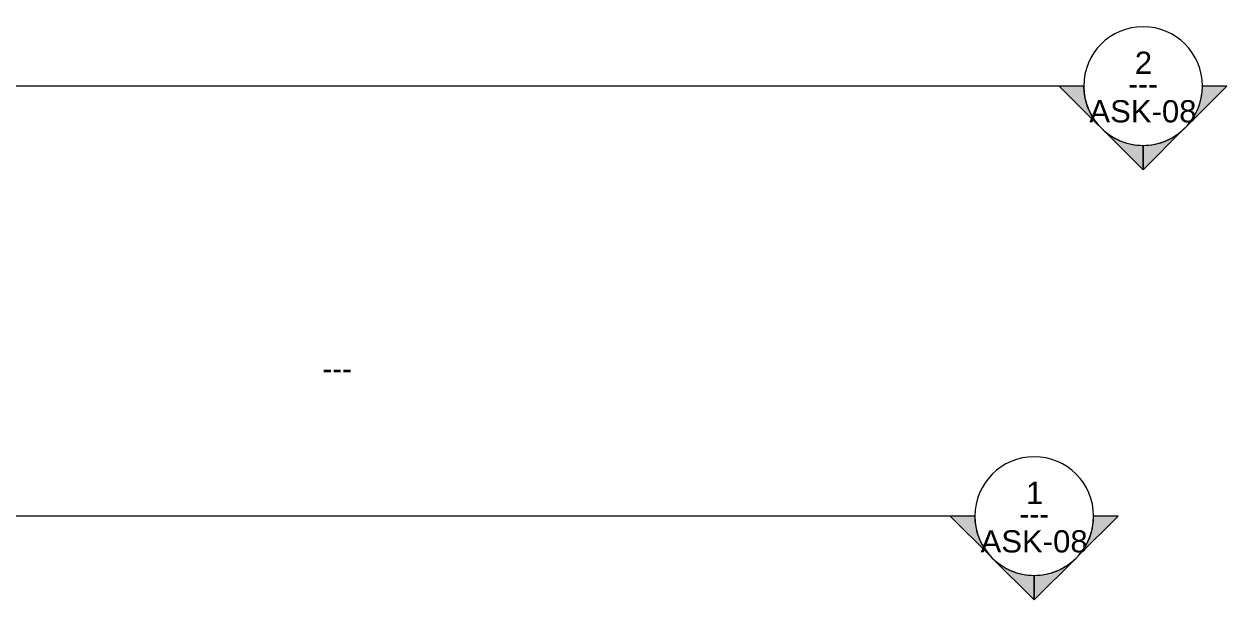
# Model space of a CAD drawing. Header units: inches. Extents: x -8991 to -6983, y -226 to 479.
# Drawn here: x -8283.8 to -8040.6, y -95.6 to 20.9 of the extents above; entities that cross this region are included whole.
import ezdxf

# ---------------------------------------------------------------- set-up
doc = ezdxf.new("R2010")
doc.units = ezdxf.units.IN
doc.header["$MEASUREMENT"] = 0
doc.layers.add('A-ANNO-SYMB', color=150, linetype='Continuous', lineweight=9)
doc.layers.add('G-ANNO-SYMB-1', color=111, linetype='Continuous', lineweight=9)
doc.styles.add('Arial_1', font='arial.ttf', dxfattribs={"height": 4.5})
doc.styles.add('Century Gothic', font='ufonts.com_century-gothic.ttf', dxfattribs={"height": 4.5})

# ---------------------------------------------------------------- blocks, each defined once
blk = doc.blocks.new('Section - Callout Head-565430-Section 36')
at = {"layer": 'A-ANNO-SYMB'}
for start, end in [(0, 180), (180, 360)]:
    blk.add_arc((-8590.44, -49.37), 12, start, end, dxfattribs=at)
at = {"layer": 'A-ANNO-SYMB', "insert": (-8223.49, -46.56), "char_height": 4.5, "width": 7.7265, "attachment_point": 1, "style": 'Century Gothic'}
blk.add_mtext('---', dxfattribs=at)
blk = doc.blocks.new('Section - Section Head - Filled-22785-Section 36')
at = {"layer": 'G-ANNO-SYMB-1'}
h = blk.add_hatch(color=256, dxfattribs=at)
edge = h.paths.add_edge_path(flags=0)
edge.add_line((-8608.22, -199.98), (-8600.17, -191.93))
edge.add_line((-8600.17, -191.93), (-8600.17, -196.88))
edge.add_arc((-8600.17, -208.9), 12.02, 90, 132.0784)
h = blk.add_hatch(color=256, dxfattribs=at)
edge = h.paths.add_edge_path(flags=0)
edge.add_arc((-8600.17, -208.9), 12, 135, 180)
edge.add_line((-8612.17, -208.9), (-8617.14, -208.9))
edge.add_line((-8617.14, -208.9), (-8608.65, -200.41))
h = blk.add_hatch(color=256, dxfattribs=at)
edge = h.paths.add_edge_path(flags=0)
edge.add_line((-8608.65, -217.38), (-8617.14, -208.9))
edge.add_line((-8617.14, -208.9), (-8612.17, -208.9))
edge.add_arc((-8600.17, -208.9), 12, 180, 225)
h = blk.add_hatch(color=256, dxfattribs=at)
edge = h.paths.add_edge_path(flags=0)
edge.add_arc((-8600.17, -208.9), 12.02, 227.9216, 270)
edge.add_line((-8600.17, -220.91), (-8600.17, -225.87))
edge.add_line((-8600.17, -225.87), (-8608.22, -217.82))
for p, q in [((-8600.17, -191.93), (-8608.22, -199.98)), ((-8600.17, -196.88), (-8600.17, -191.93)), ((-8608.65, -200.41), (-8617.14, -208.9)), ((-8612.17, -208.9), (-8617.14, -208.9)), ((-8617.14, -208.9), (-8608.65, -217.38)), ((-8617.14, -208.9), (-8612.17, -208.9)), ((-8608.22, -217.82), (-8600.17, -225.87)), ((-8600.17, -225.87), (-8600.17, -220.91))]:
    blk.add_line(p, q, dxfattribs=at)
for centre, radius, start, end in [((-8600.17, -208.91), 12, 90, 270), ((-8600.17, -208.9), 12.02, 90, 132.0784), ((-8600.17, -208.91), 12, 270, 90), ((-8600.17, -208.9), 12, 135, 180), ((-8600.17, -208.9), 12, 180, 225), ((-8600.17, -208.9), 12.02, 227.9216, 270)]:
    blk.add_arc(centre, radius, start, end, dxfattribs=at)

msp = doc.modelspace()

# ---------------------------------------------------------------- linework, layer by layer
at = {"layer": 'G-ANNO-SYMB-1'}
for p, q in [((-8069.57731, 8.34615), (-8672.24624, 8.34615)), ((-8091.57731, -78.65385), (-8694.24624, -78.65385))]:
    msp.add_line(p, q, dxfattribs=at)

# ---------------------------------------------------------------- block references
at = {"layer": 'A-ANNO-SYMB'}
msp.add_blockref('Section - Callout Head-565430-Section 36', (0, 0), dxfattribs=at)
at = {"layer": 'G-ANNO-SYMB-1', "rotation": 90.00000000000053}
for p in [(-8266.47639, 8608.51314), (-8288.47639, 8521.51314)]:
    msp.add_blockref('Section - Section Head - Filled-22785-Section 36', p, dxfattribs=at)

# ---------------------------------------------------------------- texts
at = {"layer": 'G-ANNO-SYMB-1', "char_height": 4.5, "attachment_point": 1}
for s, insert, width, style in [('2', (-8059.23779, 15.30047), 4.242, 'Arial_1'), ('---', (-8060.56345, 11.04713), 7.7265, 'Century Gothic'), ('ASK-08', (-8068.42205, 5.48235), 26.5125, 'Arial_1'), ('1', (-8081.23779, -71.69953), 4.242, 'Arial_1'), ('---', (-8082.56345, -75.95287), 7.7265, 'Century Gothic'), ('ASK-08', (-8090.42205, -81.51765), 26.5125, 'Arial_1')]:
    msp.add_mtext(s, dxfattribs=dict(at, insert=insert, width=width, style=style))

doc.saveas('drawing.dxf')
